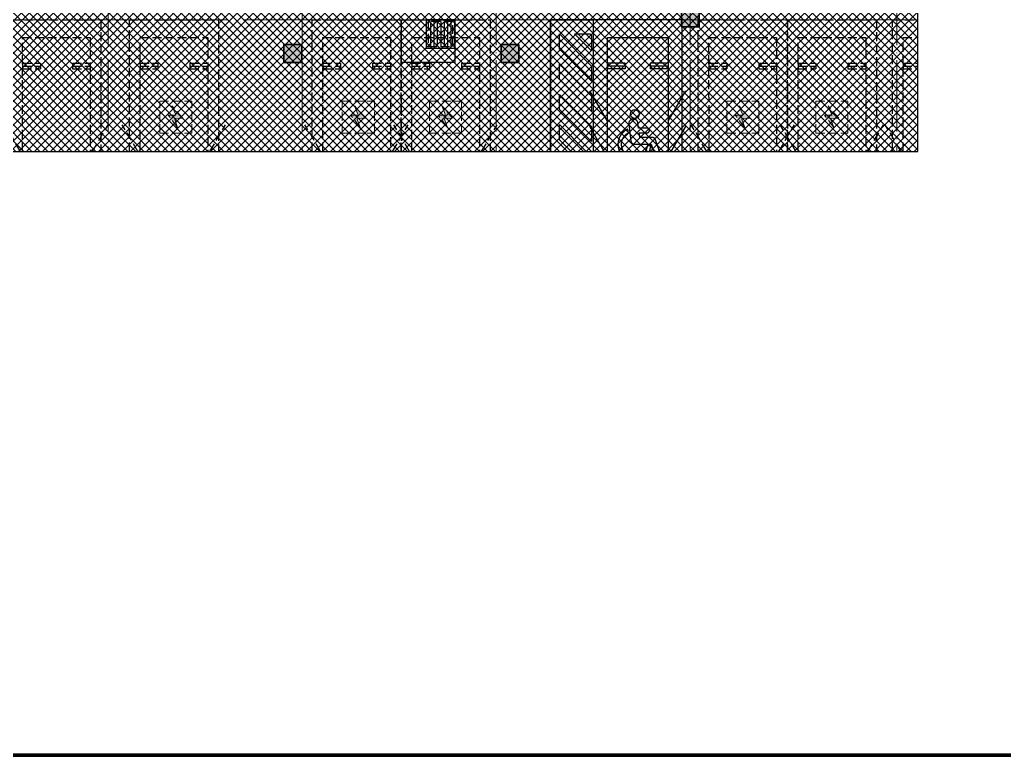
# Model space of a CAD drawing. Extents: x 2803505 to 5851001, y -1372902 to 24339.
# Drawn here: x 2874588 to 2902237, y -747739 to -726990 of the extents above; entities that cross this region are included whole.
import ezdxf
from ezdxf.xclip import XClip

# ---------------------------------------------------------------- set-up
doc = ezdxf.new("R2010")
doc.units = 0
doc.header["$LTSCALE"] = 1000
doc.header["$MEASUREMENT"] = 0
doc.header["$XCLIPFRAME"] = 2
for name, pattern in [('5、6、7#楼参照$0$DASH', [0.35, 0.25, -0.1]), ('DASH', [0.35, 0.25, -0.1]), ('DOTE', [2.42, 2, -0.2, 0.02, -0.2])]:
    doc.linetypes.add(name, pattern=pattern)
doc.layers.get('0').update_dxf_attribs({"linetype": 'CONTINUOUS'})
for name, color, linetype in [('0-R集水坑', 191, 'CONTINUOUS'), ('HS-A-停车位（标准）', 9, 'CONTINUOUS'), ('HS-A-停车场-无障碍', 85, 'CONTINUOUS')]:
    doc.layers.add(name, color=color, linetype=linetype)
for name, color, linetype, lineweight in [('AE-PARKING', 70, '5、6、7#楼参照$0$DASH', 13), ('DOTE', 19, 'DOTE', 9), ('图框', 147, 'CONTINUOUS', 20), ('填充', 251, 'CONTINUOUS', 5), ('砼柱', 2, 'CONTINUOUS', 35)]:
    doc.layers.add(name, color=color, linetype=linetype, lineweight=lineweight)

# ---------------------------------------------------------------- blocks, each defined once
blk = doc.blocks.new('无障碍车位')
at = {"layer": 'HS-A-停车场-无障碍'}
for p, q in [((-2000, 3550), (-2500, 2700)), ((-300, 3550), (200, 2700)), ((-2000, 2550), (-2500, 1700)), ((-300, 2550), (200, 1700)), ((-2000, 1080), (-1500, 1080)), ((-2000, 920), (-2000, 1080)), ((-2000, 1000), (-1500, 1000)), ((-2000, 920), (-1500, 920)), ((-1500, 920), (-1500, 1080)), ((-800, 1080), (-300, 1080)), ((-800, 920), (-800, 1080)), ((-800, 1000), (-300, 1000)), ((-800, 920), (-300, 920)), ((-300, 920), (-300, 1080))]:
    blk.add_line(p, q, dxfattribs=at)
for points in [[(1300, -300), (1300, 5200), (-2400, 5200), (-2400, -300)], [(-300, 5200), (-300, 200), (-2000, 200), (-2000, 5200)], [(100, 5200), (1300, 5200), (1300, -300), (100, -300)]]:
    blk.add_lwpolyline(points, close=True, dxfattribs=at)
for points in [[(150, 4394), (150, 4800), (168, 4800), (1050, 3918), (1050, 3494), (150, 4394)], [(593, 4800), (1017, 4800), (1050, 4767), (1050, 4343), (593, 4800)], [(150, 3546), (150, 3970), (1050, 3070), (1050, 2646), (150, 3546)], [(150, 2697), (150, 3121), (1050, 2221), (1050, 1797), (150, 2697)], [(150, 1849), (150, 2273), (1050, 1373), (1050, 949), (150, 1849)], [(150, 1000), (150, 1424), (1050, 524), (1050, 100), (150, 1000)], [(150, 151), (150, 576), (626, 100), (201, 100), (150, 151)]]:
    blk.add_lwpolyline(points, dxfattribs=at)
for points in [[(-1646, 3073, 0.317699), (-1552, 3007), (-1207, 3007), (-1190, 2877), (-1412, 2877, 1), (-1412, 2747), (-1173, 2747), (-1154, 2602, 1), (-896, 2636), (-959, 3112, 0.376373), (-1058, 3199), (-1525, 3199), (-1658, 3574, 1), (-1805, 3522), (-1646, 3073)], [(-874, 2774, 1.763575), (-1517, 3239), (-1416, 3239, -1.6624), (-888, 2878), (-874, 2774)]]:
    blk.add_lwpolyline(points, format="xyb", dxfattribs=at)
blk.add_circle((-1068, 2349), 123, dxfattribs=at)
blk = doc.blocks.new('A$C25A378E3')
at = {"layer": 'HS-A-停车位（标准）', "linetype": 'DASH'}
for p, q in [((300, 4280), (800, 4280)), ((300, 4280), (300, 4120)), ((300, 4200), (800, 4200)), ((800, 4280), (800, 4120)), ((1700, 4280), (2200, 4280)), ((1700, 4280), (1700, 4120)), ((1700, 4200), (2200, 4200)), ((2200, 4280), (2200, 4120)), ((300, 4120), (800, 4120)), ((1700, 4120), (2200, 4120)), ((300, 1700), (-200, 2550)), ((2200, 1700), (2700, 2550))]:
    blk.add_line(p, q, dxfattribs=at)
for points in [[(0, 5500), (2500, 5500), (2500, 0), (0, 0)], [(300, 5000), (2200, 5000), (2200, 0), (300, 0)]]:
    blk.add_lwpolyline(points, close=True, dxfattribs=at)
blk = doc.blocks.new('充电车位')
at = {"layer": 'AE-PARKING', "linetype": 'ByBlock'}
h = blk.add_hatch(color=1, dxfattribs=at)
h.dxf.hatch_style = 1
h.paths.add_polyline_path([(-1007586, -1042638), (-1007474, -1042375), (-1007689, -1042375), (-1007425, -1042030), (-1007515, -1042282), (-1007279, -1042298)])
at = {"layer": 'AE-PARKING', "color": 1}
for p, q in [((-1007929, -1041873), (-1007029, -1041873)), ((-1007929, -1041873), (-1007929, -1042773)), ((-1007029, -1041873), (-1007029, -1042773)), ((-1007929, -1042773), (-1007029, -1042773))]:
    blk.add_line(p, q, dxfattribs=at)
at = {"layer": 'AE-PARKING', "color": 1, "linetype": 'ByBlock'}
for p, q in [((-1007425, -1042030), (-1007689, -1042375)), ((-1007425, -1042030), (-1007515, -1042282)), ((-1007279, -1042298), (-1007586, -1042638)), ((-1007515, -1042282), (-1007279, -1042298)), ((-1007689, -1042375), (-1007474, -1042375)), ((-1007586, -1042638), (-1007474, -1042375))]:
    blk.add_line(p, q, dxfattribs=at)
blk = doc.blocks.new('TIY8O')
at = {"layer": '0-R集水坑', "linetype": 'DASH'}
h = blk.add_hatch(dxfattribs=at)
h.set_pattern_fill('LINE', color=191, scale=100, angle=-90, style=0)
h.set_pattern_definition([(270, (-235326.66, -492619.82), (95.25, -8e-14), [])])
h.paths.add_polyline_path([(251193, 63603), (251193, 62903), (250493, 62903), (250493, 63603)])
at = {"layer": '0-R集水坑', "color": 191, "elevation": 0}
for points in [[(250443, 62453), (251943, 62453), (251943, 63653), (250443, 63653)], [(251243, 63653), (251243, 62853), (250443, 62853), (250443, 63653)]]:
    blk.add_lwpolyline(points, close=True, dxfattribs=at)
at = {"layer": '0-R集水坑', "color": 191, "linetype": 'DASH', "elevation": 0}
blk.add_lwpolyline([(251193, 63603), (251193, 62903), (250493, 62903), (250493, 63603)], close=True, dxfattribs=at)
blk = doc.blocks.new('A$C24B36177')
for points in [[(-67125, -29597), (-67625, -29597), (-67625, -30097), (-67125, -30097)], [(-78288, -30597), (-78788, -30597), (-78788, -31097), (-78288, -31097)], [(-72188, -30597), (-72688, -30597), (-72688, -31097), (-72188, -31097)]]:
    blk.add_hatch(color=252).paths.add_polyline_path(points)
at = {"layer": '砼柱', "color": 252, "lineweight": 35}
for points in [[(-67125, -29597), (-67625, -29597), (-67625, -30097), (-67125, -30097)], [(-78288, -30597), (-78788, -30597), (-78788, -31097), (-78288, -31097)], [(-72188, -30597), (-72688, -30597), (-72688, -31097), (-72188, -31097)]]:
    blk.add_lwpolyline(points, close=True, dxfattribs=at)
blk = doc.blocks.new('A$C74D73064')
at = {"layer": '填充'}
h = blk.add_hatch(dxfattribs=at)
h.set_pattern_fill('ANSI37', color=252, scale=100, style=0)
h.set_pattern_definition([(45, (953418.07, -464688.25), (-112.253202, 112.253202), []), (135, (953418.07, -464688.25), (-112.253202, -112.253202), [])])
h.paths.add_polyline_path([(-14883, 70322), (39117, 70322), (39117, 50822), (-14883, 50822)])
h.paths.add_polyline_path([(-1883, 67422), (-1883, 67422), (-4184, 67422), (-4183, 63622), (-1883, 63622), (-1883, 61423), (-6483, 61423), (-6483, 58223), (-1733, 58223), (-1733, 57522), (967, 57522), (967, 59622), (1117, 59622), (1117, 61422), (1117, 61423), (1117, 67422)], flags=16)
h.paths.add_polyline_path([(28417, 63622), (28417, 67422), (26117, 67422), (26117, 67422), (23117, 67422), (23117, 61423), (18517, 61423), (18517, 58223), (23267, 58223), (23267, 57522), (25967, 57522), (25967, 59622), (26417, 59622), (26417, 61423), (26117, 61423), (26117, 63622)], flags=16)
at = {"color": 252}
blk.add_lwpolyline([(-14883, 70322), (39117, 70322), (39117, 50822), (-14883, 50822)], close=True, dxfattribs=at)
at = {"layer": 'DOTE', "color": 252}
for p, q in [((16380, 93137), (16380, 8149)), ((21830, 93137), (21830, 8149)), ((27280, 93137), (27280, 8149)), ((32730, 93137), (32730, 8149)), ((38530, 93137), (38530, 8149)), ((196116, 54519), (-86385, 54519))]:
    blk.add_line(p, q, dxfattribs=at)
at = {"layer": '填充', "color": 252}
blk.add_lwpolyline([(-14883, 70322), (39117, 70322), (39117, 50822), (-14883, 50822)], close=True, dxfattribs=at)
at = {"color": 252}
blk.add_blockref('A$C24B36177', (100105, 84419), dxfattribs=at)
at = {"layer": '0-R集水坑', "color": 252, "xscale": -1}
blk.add_blockref('TIY8O', (276559, -9133, 0), dxfattribs=at)
at = {"layer": 'AE-PARKING', "color": 252, "xscale": -1, "rotation": 180.0025062727504}
for p in [(1025805, -990495), (1030932, -990495), (1033381, -990495), (1041729, -990495), (1044229, -990495)]:
    blk.add_blockref('充电车位', p, dxfattribs=at)
at = {"layer": 'HS-A-停车位（标准）', "color": 252, "linetype": 'DASH', "rotation": 0.000644038787326284}
for p in [(13680, 49019), (16980, 49019), (22107, 49019), (24607, 49019), (32955, 49019), (35455, 49019), (38405, 49019)]:
    blk.add_blockref('A$C25A378E3', p, dxfattribs=at)
at = {"layer": 'HS-A-停车场-无障碍', "color": 252, "rotation": 180}
blk.add_blockref('无障碍车位', (30105, 54220), dxfattribs=at)

msp = doc.modelspace()

# ---------------------------------------------------------------- linework, layer by layer
at = {"layer": '图框', "const_width": 100}
msp.add_lwpolyline([(2916603.5, -747653.6), (2916603.5, -690253.6), (2836003.5, -690253.6), (2836003.5, -747653.6)], close=True, dxfattribs=at)

# ---------------------------------------------------------------- block references
ref = msp.add_blockref('A$C74D73064', (2860689.2, -781511.3))
XClip(ref).set_block_clipping_path([(-14883.2465648082, 50822.2568892687), (39116.7403027331, 70322.2568880918)])

doc.saveas('drawing.dxf')
